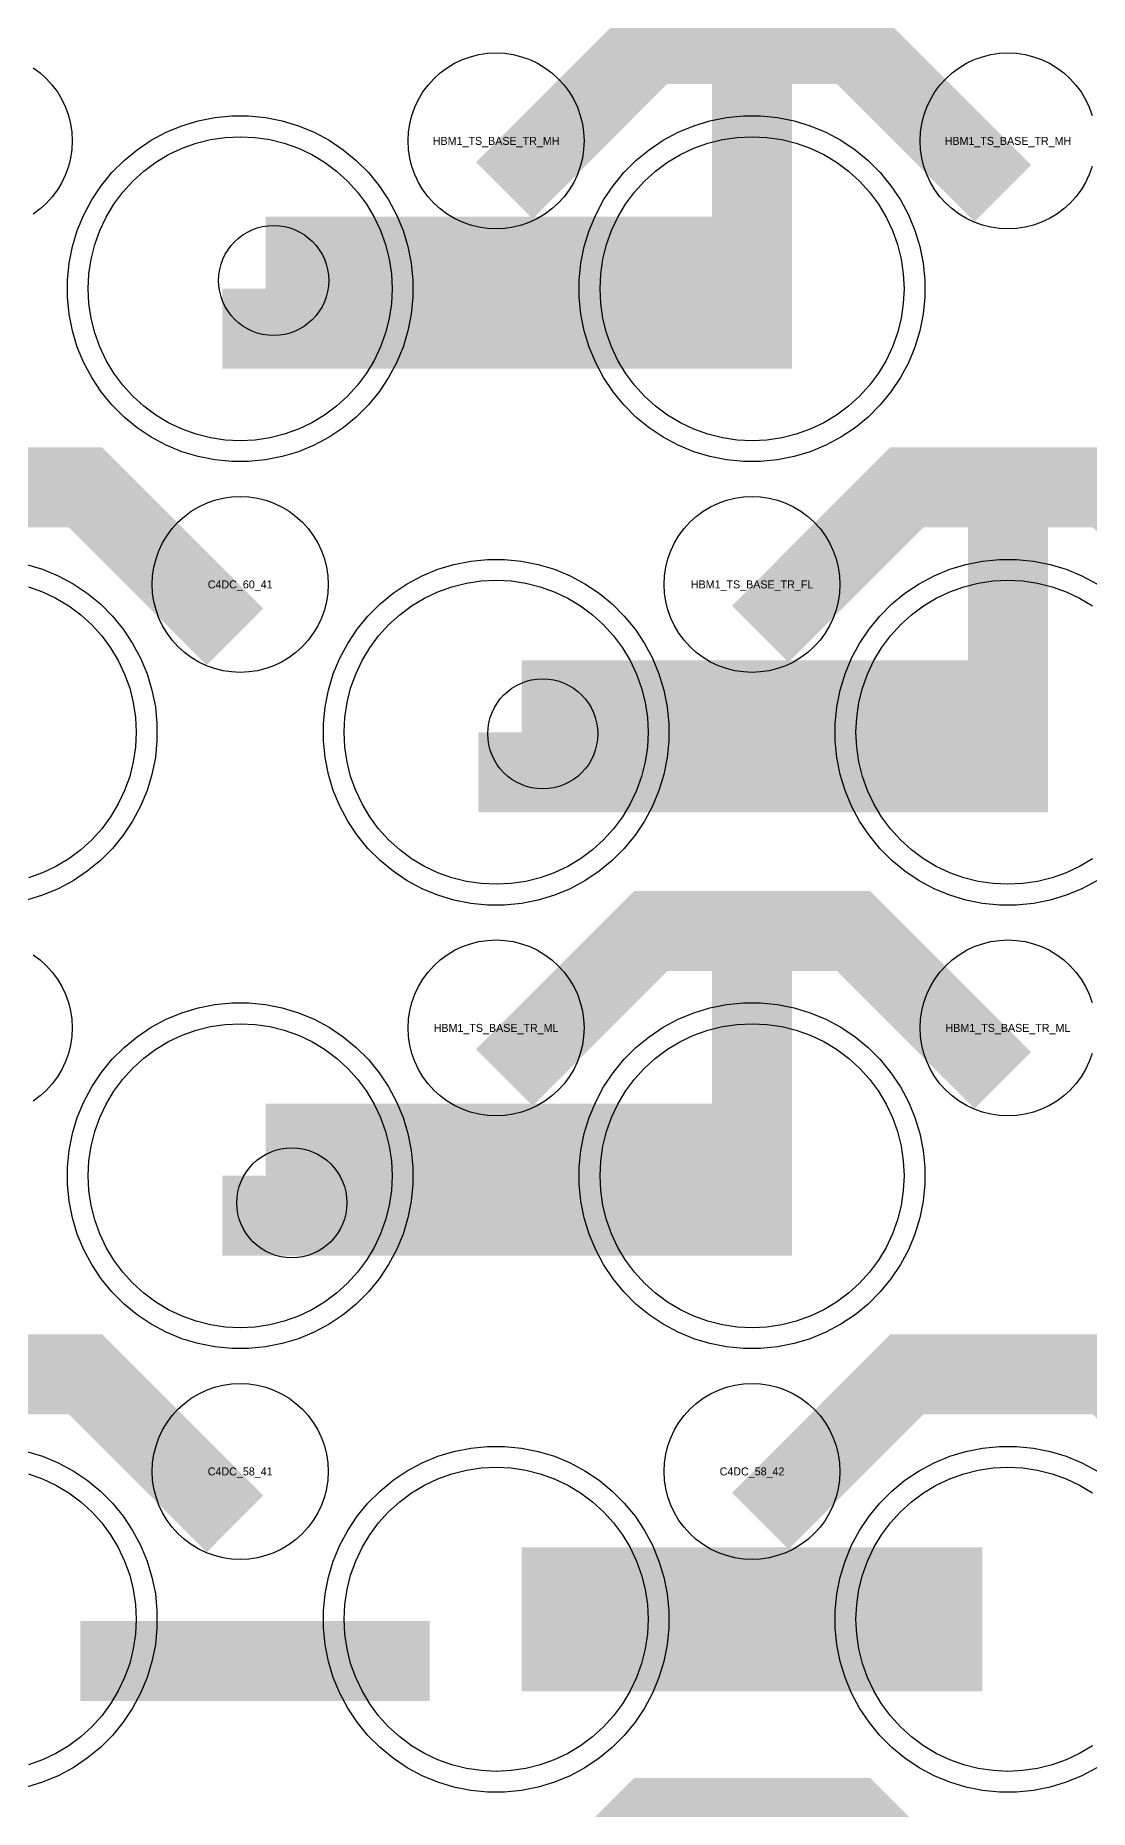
# Model space of a CAD drawing. Extents: x -11880 to 11880, y -14992 to 14992.
# Drawn here: x 1296 to 1626, y -6862 to -6308 of the extents above; entities that cross this region are included whole.
import ezdxf
from ezdxf.enums import TextEntityAlignment as Align

# ---------------------------------------------------------------- set-up
doc = ezdxf.new("R2010")
doc.units = 0
doc.header["$MEASUREMENT"] = 0
for name, color, linetype in [('GDS_775_DT_237', 138, 'CONTINUOUS'), ('RDL1_FS', 34, 'CONTINUOUS'), ('RDL_BS', 160, 'CONTINUOUS')]:
    doc.layers.add(name, color=color, linetype=linetype)

msp = doc.modelspace()

# ---------------------------------------------------------------- linework, layer by layer
at = {"layer": 'RDL1_FS'}
for points in [[(1360, -6434.664), (1355.343, -6434.435), (1350.732, -6433.751), (1346.209, -6432.619), (1341.819, -6431.047), (1337.605, -6429.055), (1333.605, -6426.657), (1329.86, -6423.879), (1326.406, -6420.749), (1323.276, -6417.295), (1320.498, -6413.55), (1318.1, -6409.55), (1316.108, -6405.336), (1314.536, -6400.946), (1313.404, -6396.423), (1312.72, -6391.812), (1312.491, -6387.155), (1312.72, -6382.498), (1313.404, -6377.887), (1314.536, -6373.364), (1316.108, -6368.974), (1318.1, -6364.76), (1320.498, -6360.76), (1323.276, -6357.015), (1326.406, -6353.561), (1329.86, -6350.431), (1333.605, -6347.653), (1337.605, -6345.255), (1341.819, -6343.263), (1346.209, -6341.691), (1350.732, -6340.559), (1355.343, -6339.875), (1360, -6339.646), (1364.657, -6339.875), (1369.268, -6340.559), (1373.791, -6341.691), (1378.181, -6343.263), (1382.395, -6345.255), (1386.395, -6347.653), (1390.14, -6350.431), (1393.594, -6353.561), (1396.724, -6357.015), (1399.502, -6360.76), (1401.9, -6364.76), (1403.892, -6368.974), (1405.464, -6373.364), (1406.596, -6377.887), (1407.28, -6382.498), (1407.509, -6387.155), (1407.28, -6391.812), (1406.596, -6396.423), (1405.464, -6400.946), (1403.892, -6405.336), (1401.9, -6409.55), (1399.502, -6413.55), (1396.724, -6417.295), (1393.594, -6420.749), (1390.14, -6423.879), (1386.395, -6426.657), (1382.395, -6429.055), (1378.181, -6431.047), (1373.791, -6432.619), (1369.268, -6433.751), (1364.657, -6434.435)], [(1520, -6434.664), (1515.343, -6434.435), (1510.732, -6433.751), (1506.209, -6432.619), (1501.819, -6431.047), (1497.605, -6429.055), (1493.605, -6426.657), (1489.86, -6423.879), (1486.406, -6420.749), (1483.276, -6417.295), (1480.498, -6413.55), (1478.1, -6409.55), (1476.108, -6405.336), (1474.536, -6400.946), (1473.404, -6396.423), (1472.72, -6391.812), (1472.491, -6387.155), (1472.72, -6382.498), (1473.404, -6377.887), (1474.536, -6373.364), (1476.108, -6368.974), (1478.1, -6364.76), (1480.498, -6360.76), (1483.276, -6357.015), (1486.406, -6353.561), (1489.86, -6350.431), (1493.605, -6347.653), (1497.605, -6345.255), (1501.819, -6343.263), (1506.209, -6341.691), (1510.732, -6340.559), (1515.343, -6339.875), (1520, -6339.646), (1524.657, -6339.875), (1529.268, -6340.559), (1533.791, -6341.691), (1538.181, -6343.263), (1542.395, -6345.255), (1546.395, -6347.653), (1550.14, -6350.431), (1553.594, -6353.561), (1556.724, -6357.015), (1559.502, -6360.76), (1561.9, -6364.76), (1563.892, -6368.974), (1565.464, -6373.364), (1566.596, -6377.887), (1567.28, -6382.498), (1567.509, -6387.155), (1567.28, -6391.812), (1566.596, -6396.423), (1565.464, -6400.946), (1563.892, -6405.336), (1561.9, -6409.55), (1559.502, -6413.55), (1556.724, -6417.295), (1553.594, -6420.749), (1550.14, -6423.879), (1546.395, -6426.657), (1542.395, -6429.055), (1538.181, -6431.047), (1533.791, -6432.619), (1529.268, -6433.751), (1524.657, -6434.435)], [(1440, -6573.229), (1435.343, -6573), (1430.732, -6572.316), (1426.209, -6571.184), (1421.819, -6569.612), (1417.605, -6567.62), (1413.605, -6565.222), (1409.86, -6562.444), (1406.406, -6559.314), (1403.276, -6555.86), (1400.498, -6552.115), (1398.1, -6548.115), (1396.108, -6543.901), (1394.536, -6539.511), (1393.404, -6534.988), (1392.72, -6530.377), (1392.491, -6525.72), (1392.72, -6521.063), (1393.404, -6516.452), (1394.536, -6511.929), (1396.108, -6507.539), (1398.1, -6503.325), (1400.498, -6499.325), (1403.276, -6495.58), (1406.406, -6492.126), (1409.86, -6488.996), (1413.605, -6486.218), (1417.605, -6483.82), (1421.819, -6481.828), (1426.209, -6480.256), (1430.732, -6479.124), (1435.343, -6478.44), (1440, -6478.211), (1444.657, -6478.44), (1449.268, -6479.124), (1453.791, -6480.256), (1458.181, -6481.828), (1462.395, -6483.82), (1466.395, -6486.218), (1470.14, -6488.996), (1473.594, -6492.126), (1476.724, -6495.58), (1479.502, -6499.325), (1481.9, -6503.325), (1483.892, -6507.539), (1485.464, -6511.929), (1486.596, -6516.452), (1487.28, -6521.063), (1487.509, -6525.72), (1487.28, -6530.377), (1486.596, -6534.988), (1485.464, -6539.511), (1483.892, -6543.901), (1481.9, -6548.115), (1479.502, -6552.115), (1476.724, -6555.86), (1473.594, -6559.314), (1470.14, -6562.444), (1466.395, -6565.222), (1462.395, -6567.62), (1458.181, -6569.612), (1453.791, -6571.184), (1449.268, -6572.316), (1444.657, -6573)], [(1360, -6711.794), (1355.343, -6711.565), (1350.732, -6710.881), (1346.209, -6709.749), (1341.819, -6708.177), (1337.605, -6706.185), (1333.605, -6703.787), (1329.86, -6701.009), (1326.406, -6697.879), (1323.276, -6694.425), (1320.498, -6690.68), (1318.1, -6686.68), (1316.108, -6682.466), (1314.536, -6678.076), (1313.404, -6673.553), (1312.72, -6668.942), (1312.491, -6664.285), (1312.72, -6659.628), (1313.404, -6655.017), (1314.536, -6650.494), (1316.108, -6646.104), (1318.1, -6641.89), (1320.498, -6637.89), (1323.276, -6634.145), (1326.406, -6630.691), (1329.86, -6627.561), (1333.605, -6624.783), (1337.605, -6622.385), (1341.819, -6620.393), (1346.209, -6618.821), (1350.732, -6617.689), (1355.343, -6617.005), (1360, -6616.776), (1364.657, -6617.005), (1369.268, -6617.689), (1373.791, -6618.821), (1378.181, -6620.393), (1382.395, -6622.385), (1386.395, -6624.783), (1390.14, -6627.561), (1393.594, -6630.691), (1396.724, -6634.145), (1399.502, -6637.89), (1401.9, -6641.89), (1403.892, -6646.104), (1405.464, -6650.494), (1406.596, -6655.017), (1407.28, -6659.628), (1407.509, -6664.285), (1407.28, -6668.942), (1406.596, -6673.553), (1405.464, -6678.076), (1403.892, -6682.466), (1401.9, -6686.68), (1399.502, -6690.68), (1396.724, -6694.425), (1393.594, -6697.879), (1390.14, -6701.009), (1386.395, -6703.787), (1382.395, -6706.185), (1378.181, -6708.177), (1373.791, -6709.749), (1369.268, -6710.881), (1364.657, -6711.565)], [(1520, -6711.794), (1515.343, -6711.565), (1510.732, -6710.881), (1506.209, -6709.749), (1501.819, -6708.177), (1497.605, -6706.185), (1493.605, -6703.787), (1489.86, -6701.009), (1486.406, -6697.879), (1483.276, -6694.425), (1480.498, -6690.68), (1478.1, -6686.68), (1476.108, -6682.466), (1474.536, -6678.076), (1473.404, -6673.553), (1472.72, -6668.942), (1472.491, -6664.285), (1472.72, -6659.628), (1473.404, -6655.017), (1474.536, -6650.494), (1476.108, -6646.104), (1478.1, -6641.89), (1480.498, -6637.89), (1483.276, -6634.145), (1486.406, -6630.691), (1489.86, -6627.561), (1493.605, -6624.783), (1497.605, -6622.385), (1501.819, -6620.393), (1506.209, -6618.821), (1510.732, -6617.689), (1515.343, -6617.005), (1520, -6616.776), (1524.657, -6617.005), (1529.268, -6617.689), (1533.791, -6618.821), (1538.181, -6620.393), (1542.395, -6622.385), (1546.395, -6624.783), (1550.14, -6627.561), (1553.594, -6630.691), (1556.724, -6634.145), (1559.502, -6637.89), (1561.9, -6641.89), (1563.892, -6646.104), (1565.464, -6650.494), (1566.596, -6655.017), (1567.28, -6659.628), (1567.509, -6664.285), (1567.28, -6668.942), (1566.596, -6673.553), (1565.464, -6678.076), (1563.892, -6682.466), (1561.9, -6686.68), (1559.502, -6690.68), (1556.724, -6694.425), (1553.594, -6697.879), (1550.14, -6701.009), (1546.395, -6703.787), (1542.395, -6706.185), (1538.181, -6708.177), (1533.791, -6709.749), (1529.268, -6710.881), (1524.657, -6711.565)], [(1440, -6850.359), (1435.343, -6850.13), (1430.732, -6849.446), (1426.209, -6848.314), (1421.819, -6846.742), (1417.605, -6844.75), (1413.605, -6842.352), (1409.86, -6839.574), (1406.406, -6836.444), (1403.276, -6832.99), (1400.498, -6829.245), (1398.1, -6825.245), (1396.108, -6821.031), (1394.536, -6816.641), (1393.404, -6812.118), (1392.72, -6807.507), (1392.491, -6802.85), (1392.72, -6798.193), (1393.404, -6793.582), (1394.536, -6789.059), (1396.108, -6784.669), (1398.1, -6780.455), (1400.498, -6776.455), (1403.276, -6772.71), (1406.406, -6769.256), (1409.86, -6766.126), (1413.605, -6763.348), (1417.605, -6760.95), (1421.819, -6758.958), (1426.209, -6757.386), (1430.732, -6756.254), (1435.343, -6755.57), (1440, -6755.341), (1444.657, -6755.57), (1449.268, -6756.254), (1453.791, -6757.386), (1458.181, -6758.958), (1462.395, -6760.95), (1466.395, -6763.348), (1470.14, -6766.126), (1473.594, -6769.256), (1476.724, -6772.71), (1479.502, -6776.455), (1481.9, -6780.455), (1483.892, -6784.669), (1485.464, -6789.059), (1486.596, -6793.582), (1487.28, -6798.193), (1487.509, -6802.85), (1487.28, -6807.507), (1486.596, -6812.118), (1485.464, -6816.641), (1483.892, -6821.031), (1481.9, -6825.245), (1479.502, -6829.245), (1476.724, -6832.99), (1473.594, -6836.444), (1470.14, -6839.574), (1466.395, -6842.352), (1462.395, -6844.75), (1458.181, -6846.742), (1453.791, -6848.314), (1449.268, -6849.446), (1444.657, -6850.13)]]:
    msp.add_lwpolyline(points, close=True, dxfattribs=at)
for points in [[(1368.002, -6387.155, 45, 45, 0), (1440.002, -6387.155, 45, 45, 0)], [(1440.002, -6387.155, 45, 45, 0), (1512.002, -6387.155, 45, 45, 0)], [(1448.002, -6525.72, 45, 45, 0), (1520.002, -6525.72, 45, 45, 0)], [(1520.002, -6525.72, 45, 45, 0), (1592.002, -6525.72, 45, 45, 0)], [(1368.002, -6664.285, 45, 45, 0), (1440.002, -6664.285, 45, 45, 0)], [(1440.002, -6664.285, 45, 45, 0), (1512.002, -6664.285, 45, 45, 0)], [(1448.002, -6802.85, 45, 45, 0), (1520.002, -6802.85, 45, 45, 0)], [(1520.002, -6802.85, 45, 45, 0), (1592.002, -6802.85, 45, 45, 0)]]:
    msp.add_lwpolyline(points, format="xyseb", dxfattribs=at)
for points in [[(1626.395, -6565.222), (1622.395, -6567.62), (1618.181, -6569.612), (1613.791, -6571.184), (1609.268, -6572.316), (1604.657, -6573), (1600, -6573.229), (1595.343, -6573), (1590.732, -6572.316), (1586.209, -6571.184), (1581.819, -6569.612), (1577.605, -6567.62), (1573.605, -6565.222), (1569.86, -6562.444), (1566.406, -6559.314), (1563.276, -6555.86), (1560.498, -6552.115), (1558.1, -6548.115), (1556.108, -6543.901), (1554.536, -6539.511), (1553.404, -6534.988), (1552.72, -6530.377), (1552.491, -6525.72), (1552.72, -6521.063), (1553.404, -6516.452), (1554.536, -6511.929), (1556.108, -6507.539), (1558.1, -6503.325), (1560.498, -6499.325), (1563.276, -6495.58), (1566.406, -6492.126), (1569.86, -6488.996), (1573.605, -6486.218), (1577.605, -6483.82), (1581.819, -6481.828), (1586.209, -6480.256), (1590.732, -6479.124), (1595.343, -6478.44), (1600, -6478.211), (1604.657, -6478.44), (1609.268, -6479.124), (1613.791, -6480.256), (1618.181, -6481.828), (1622.395, -6483.82), (1626.395, -6486.218)], [(1293.791, -6480.256), (1298.181, -6481.828), (1302.395, -6483.82), (1306.395, -6486.218), (1310.14, -6488.996), (1313.594, -6492.126), (1316.724, -6495.58), (1319.502, -6499.325), (1321.9, -6503.325), (1323.892, -6507.539), (1325.464, -6511.929), (1326.596, -6516.452), (1327.28, -6521.063), (1327.509, -6525.72), (1327.28, -6530.377), (1326.596, -6534.988), (1325.464, -6539.511), (1323.892, -6543.901), (1321.9, -6548.115), (1319.502, -6552.115), (1316.724, -6555.86), (1313.594, -6559.314), (1310.14, -6562.444), (1306.395, -6565.222), (1302.395, -6567.62), (1298.181, -6569.612), (1293.791, -6571.184)], [(1626.395, -6842.352), (1622.395, -6844.75), (1618.181, -6846.742), (1613.791, -6848.314), (1609.268, -6849.446), (1604.657, -6850.13), (1600, -6850.359), (1595.343, -6850.13), (1590.732, -6849.446), (1586.209, -6848.314), (1581.819, -6846.742), (1577.605, -6844.75), (1573.605, -6842.352), (1569.86, -6839.574), (1566.406, -6836.444), (1563.276, -6832.99), (1560.498, -6829.245), (1558.1, -6825.245), (1556.108, -6821.031), (1554.536, -6816.641), (1553.404, -6812.118), (1552.72, -6807.507), (1552.491, -6802.85), (1552.72, -6798.193), (1553.404, -6793.582), (1554.536, -6789.059), (1556.108, -6784.669), (1558.1, -6780.455), (1560.498, -6776.455), (1563.276, -6772.71), (1566.406, -6769.256), (1569.86, -6766.126), (1573.605, -6763.348), (1577.605, -6760.95), (1581.819, -6758.958), (1586.209, -6757.386), (1590.732, -6756.254), (1595.343, -6755.57), (1600, -6755.341), (1604.657, -6755.57), (1609.268, -6756.254), (1613.791, -6757.386), (1618.181, -6758.958), (1622.395, -6760.95), (1626.395, -6763.348)], [(1293.791, -6757.386), (1298.181, -6758.958), (1302.395, -6760.95), (1306.395, -6763.348), (1310.14, -6766.126), (1313.594, -6769.256), (1316.724, -6772.71), (1319.502, -6776.455), (1321.9, -6780.455), (1323.892, -6784.669), (1325.464, -6789.059), (1326.596, -6793.582), (1327.28, -6798.193), (1327.509, -6802.85), (1327.28, -6807.507), (1326.596, -6812.118), (1325.464, -6816.641), (1323.892, -6821.031), (1321.9, -6825.245), (1319.502, -6829.245), (1316.724, -6832.99), (1313.594, -6836.444), (1310.14, -6839.574), (1306.395, -6842.352), (1302.395, -6844.75), (1298.181, -6846.742), (1293.791, -6848.314)]]:
    msp.add_lwpolyline(points, dxfattribs=at)
for centre in [(1370.465, -6384.587), (1454.582, -6526.235), (1376.154, -6672.733)]:
    msp.add_circle(centre, 17.2, dxfattribs=at)
at = {"layer": 'RDL_BS'}
for points in [[(1520, -6412.155, 25, 25, 0), (1520, -6298.154, 25, 25, 0)], [(1442.562, -6356.469, 25, 25, 0), (1488.377, -6310.654, 25, 25, 0), (1521.93, -6310.654, 25, 25, 0)], [(1598.401, -6357.368, 25, 25, 0), (1551.687, -6310.654, 25, 25, 0), (1521.929, -6310.654, 25, 25, 0)], [(1354.397, -6399.655, 25, 25, 0), (1532.5, -6399.655, 25, 25, 0)], [(1600, -6550.72, 25, 25, 0), (1600, -6436.719, 25, 25, 0)], [(1358.401, -6495.933, 25, 25, 0), (1311.687, -6449.219, 25, 25, 0), (1281.929, -6449.219, 25, 25, 0)], [(1522.562, -6495.034, 25, 25, 0), (1568.377, -6449.219, 25, 25, 0), (1601.93, -6449.219, 25, 25, 0)], [(1678.401, -6495.933, 25, 25, 0), (1631.687, -6449.219, 25, 25, 0), (1601.929, -6449.219, 25, 25, 0)], [(1434.397, -6538.22, 25, 25, 0), (1612.5, -6538.22, 25, 25, 0)], [(1520, -6689.285, 25, 25, 0), (1520, -6575.284, 25, 25, 0)], [(1442.562, -6633.599, 25, 25, 0), (1488.377, -6587.784, 25, 25, 0), (1521.93, -6587.784, 25, 25, 0)], [(1598.401, -6634.498, 25, 25, 0), (1551.687, -6587.784, 25, 25, 0), (1521.929, -6587.784, 25, 25, 0)], [(1354.397, -6676.785, 25, 25, 0), (1532.5, -6676.785, 25, 25, 0)], [(1358.401, -6773.063, 25, 25, 0), (1311.687, -6726.349, 25, 25, 0), (1281.929, -6726.349, 25, 25, 0)], [(1522.562, -6772.164, 25, 25, 0), (1568.377, -6726.349, 25, 25, 0), (1601.93, -6726.349, 25, 25, 0)], [(1678.401, -6773.063, 25, 25, 0), (1631.687, -6726.349, 25, 25, 0), (1601.929, -6726.349, 25, 25, 0)], [(1310.016, -6815.863, 25, 25, 0), (1419.281, -6815.863, 25, 25, 0)], [(1442.562, -6910.724, 25, 25, 0), (1488.377, -6864.909, 25, 25, 0), (1521.93, -6864.909, 25, 25, 0)], [(1598.401, -6911.623, 25, 25, 0), (1551.687, -6864.909, 25, 25, 0), (1521.929, -6864.909, 25, 25, 0)]]:
    msp.add_lwpolyline(points, format="xyseb", dxfattribs=at)
for points in [[(1295.28, -6318.11), (1297.443, -6319.713), (1299.442, -6321.525), (1301.254, -6323.524), (1302.857, -6325.687), (1304.25, -6328.011), (1305.402, -6330.448), (1306.309, -6332.983), (1306.966, -6335.602), (1307.362, -6338.274), (1307.494, -6340.967), (1307.362, -6343.66), (1306.966, -6346.332), (1306.309, -6348.951), (1305.402, -6351.486), (1304.25, -6353.923), (1302.857, -6356.247), (1301.254, -6358.41), (1299.442, -6360.409), (1297.443, -6362.221), (1295.28, -6363.824)], [(1626.309, -6348.951), (1625.402, -6351.486), (1624.25, -6353.923), (1622.857, -6356.247), (1621.254, -6358.41), (1619.442, -6360.409), (1617.443, -6362.221), (1615.28, -6363.824), (1612.956, -6365.217), (1610.519, -6366.369), (1607.984, -6367.276), (1605.365, -6367.933), (1602.693, -6368.329), (1600, -6368.461), (1597.307, -6368.329), (1594.635, -6367.933), (1592.016, -6367.276), (1589.481, -6366.369), (1587.044, -6365.217), (1584.72, -6363.824), (1582.557, -6362.221), (1580.558, -6360.409), (1578.746, -6358.41), (1577.143, -6356.247), (1575.75, -6353.923), (1574.598, -6351.486), (1573.691, -6348.951), (1573.034, -6346.332), (1572.638, -6343.66), (1572.506, -6340.967), (1572.638, -6338.274), (1573.034, -6335.602), (1573.691, -6332.983), (1574.598, -6330.448), (1575.75, -6328.011), (1577.143, -6325.687), (1578.746, -6323.524), (1580.558, -6321.525), (1582.557, -6319.713), (1584.72, -6318.11), (1587.044, -6316.717), (1589.481, -6315.565), (1592.016, -6314.658), (1594.635, -6314.001), (1597.307, -6313.605), (1600, -6313.473), (1602.693, -6313.605), (1605.365, -6314.001), (1607.984, -6314.658), (1610.519, -6315.565), (1612.956, -6316.717), (1615.28, -6318.11), (1617.443, -6319.713), (1619.442, -6321.525), (1621.254, -6323.524), (1622.857, -6325.687), (1624.25, -6328.011), (1625.402, -6330.448), (1626.309, -6332.983)], [(1293.165, -6473.283), (1298.205, -6474.814), (1303.115, -6476.845), (1307.777, -6479.337), (1312.191, -6482.284), (1316.292, -6485.646), (1320.074, -6489.428), (1323.436, -6493.529), (1326.383, -6497.943), (1328.875, -6502.605), (1330.906, -6507.515), (1332.437, -6512.555), (1333.483, -6517.782), (1334, -6523.076), (1334, -6528.364), (1333.483, -6533.658), (1332.437, -6538.885), (1330.906, -6543.925), (1328.875, -6548.835), (1326.383, -6553.497), (1323.436, -6557.911), (1320.074, -6562.012), (1316.292, -6565.794), (1312.191, -6569.156), (1307.777, -6572.103), (1303.115, -6574.595), (1298.205, -6576.626), (1293.165, -6578.157)], [(1627.777, -6572.103), (1623.115, -6574.595), (1618.205, -6576.626), (1613.165, -6578.157), (1607.938, -6579.203), (1602.644, -6579.72), (1597.356, -6579.72), (1592.062, -6579.203), (1586.835, -6578.157), (1581.795, -6576.626), (1576.885, -6574.595), (1572.223, -6572.103), (1567.809, -6569.156), (1563.708, -6565.794), (1559.926, -6562.012), (1556.564, -6557.911), (1553.617, -6553.497), (1551.125, -6548.835), (1549.094, -6543.925), (1547.563, -6538.885), (1546.517, -6533.658), (1546, -6528.364), (1546, -6523.076), (1546.517, -6517.782), (1547.563, -6512.555), (1549.094, -6507.515), (1551.125, -6502.605), (1553.617, -6497.943), (1556.564, -6493.529), (1559.926, -6489.428), (1563.708, -6485.646), (1567.809, -6482.284), (1572.223, -6479.337), (1576.885, -6476.845), (1581.795, -6474.814), (1586.835, -6473.283), (1592.062, -6472.237), (1597.356, -6471.72), (1602.644, -6471.72), (1607.938, -6472.237), (1613.165, -6473.283), (1618.205, -6474.814), (1623.115, -6476.845), (1627.777, -6479.337)], [(1295.28, -6595.24), (1297.443, -6596.843), (1299.442, -6598.655), (1301.254, -6600.654), (1302.857, -6602.817), (1304.25, -6605.141), (1305.402, -6607.578), (1306.309, -6610.113), (1306.966, -6612.732), (1307.362, -6615.404), (1307.494, -6618.097), (1307.362, -6620.79), (1306.966, -6623.462), (1306.309, -6626.081), (1305.402, -6628.616), (1304.25, -6631.053), (1302.857, -6633.377), (1301.254, -6635.54), (1299.442, -6637.539), (1297.443, -6639.351), (1295.28, -6640.954)], [(1626.309, -6626.081), (1625.402, -6628.616), (1624.25, -6631.053), (1622.857, -6633.377), (1621.254, -6635.54), (1619.442, -6637.539), (1617.443, -6639.351), (1615.28, -6640.954), (1612.956, -6642.347), (1610.519, -6643.499), (1607.984, -6644.406), (1605.365, -6645.063), (1602.693, -6645.459), (1600, -6645.591), (1597.307, -6645.459), (1594.635, -6645.063), (1592.016, -6644.406), (1589.481, -6643.499), (1587.044, -6642.347), (1584.72, -6640.954), (1582.557, -6639.351), (1580.558, -6637.539), (1578.746, -6635.54), (1577.143, -6633.377), (1575.75, -6631.053), (1574.598, -6628.616), (1573.691, -6626.081), (1573.034, -6623.462), (1572.638, -6620.79), (1572.506, -6618.097), (1572.638, -6615.404), (1573.034, -6612.732), (1573.691, -6610.113), (1574.598, -6607.578), (1575.75, -6605.141), (1577.143, -6602.817), (1578.746, -6600.654), (1580.558, -6598.655), (1582.557, -6596.843), (1584.72, -6595.24), (1587.044, -6593.847), (1589.481, -6592.695), (1592.016, -6591.788), (1594.635, -6591.131), (1597.307, -6590.735), (1600, -6590.603), (1602.693, -6590.735), (1605.365, -6591.131), (1607.984, -6591.788), (1610.519, -6592.695), (1612.956, -6593.847), (1615.28, -6595.24), (1617.443, -6596.843), (1619.442, -6598.655), (1621.254, -6600.654), (1622.857, -6602.817), (1624.25, -6605.141), (1625.402, -6607.578), (1626.309, -6610.113)], [(1293.165, -6750.413), (1298.205, -6751.944), (1303.115, -6753.975), (1307.777, -6756.467), (1312.191, -6759.414), (1316.292, -6762.776), (1320.074, -6766.558), (1323.436, -6770.659), (1326.383, -6775.073), (1328.875, -6779.735), (1330.906, -6784.645), (1332.437, -6789.685), (1333.483, -6794.912), (1334, -6800.206), (1334, -6805.494), (1333.483, -6810.788), (1332.437, -6816.015), (1330.906, -6821.055), (1328.875, -6825.965), (1326.383, -6830.627), (1323.436, -6835.041), (1320.074, -6839.142), (1316.292, -6842.924), (1312.191, -6846.286), (1307.777, -6849.233), (1303.115, -6851.725), (1298.205, -6853.756), (1293.165, -6855.287)], [(1627.777, -6849.233), (1623.115, -6851.725), (1618.205, -6853.756), (1613.165, -6855.287), (1607.938, -6856.333), (1602.644, -6856.85), (1597.356, -6856.85), (1592.062, -6856.333), (1586.835, -6855.287), (1581.795, -6853.756), (1576.885, -6851.725), (1572.223, -6849.233), (1567.809, -6846.286), (1563.708, -6842.924), (1559.926, -6839.142), (1556.564, -6835.041), (1553.617, -6830.627), (1551.125, -6825.965), (1549.094, -6821.055), (1547.563, -6816.015), (1546.517, -6810.788), (1546, -6805.494), (1546, -6800.206), (1546.517, -6794.912), (1547.563, -6789.685), (1549.094, -6784.645), (1551.125, -6779.735), (1553.617, -6775.073), (1556.564, -6770.659), (1559.926, -6766.558), (1563.708, -6762.776), (1567.809, -6759.414), (1572.223, -6756.467), (1576.885, -6753.975), (1581.795, -6751.944), (1586.835, -6750.413), (1592.062, -6749.367), (1597.356, -6748.85), (1602.644, -6748.85), (1607.938, -6749.367), (1613.165, -6750.413), (1618.205, -6751.944), (1623.115, -6753.975), (1627.777, -6756.467)]]:
    msp.add_lwpolyline(points, dxfattribs=at)
for points in [[(1440, -6368.461), (1437.307, -6368.329), (1434.635, -6367.933), (1432.016, -6367.276), (1429.481, -6366.369), (1427.044, -6365.217), (1424.72, -6363.824), (1422.557, -6362.221), (1420.558, -6360.409), (1418.746, -6358.41), (1417.143, -6356.247), (1415.75, -6353.923), (1414.598, -6351.486), (1413.691, -6348.951), (1413.034, -6346.332), (1412.638, -6343.66), (1412.506, -6340.967), (1412.638, -6338.274), (1413.034, -6335.602), (1413.691, -6332.983), (1414.598, -6330.448), (1415.75, -6328.011), (1417.143, -6325.687), (1418.746, -6323.524), (1420.558, -6321.525), (1422.557, -6319.713), (1424.72, -6318.11), (1427.044, -6316.717), (1429.481, -6315.565), (1432.016, -6314.658), (1434.635, -6314.001), (1437.307, -6313.605), (1440, -6313.473), (1442.693, -6313.605), (1445.365, -6314.001), (1447.984, -6314.658), (1450.519, -6315.565), (1452.956, -6316.717), (1455.28, -6318.11), (1457.443, -6319.713), (1459.442, -6321.525), (1461.254, -6323.524), (1462.857, -6325.687), (1464.25, -6328.011), (1465.402, -6330.448), (1466.309, -6332.983), (1466.966, -6335.602), (1467.362, -6338.274), (1467.494, -6340.967), (1467.362, -6343.66), (1466.966, -6346.332), (1466.309, -6348.951), (1465.402, -6351.486), (1464.25, -6353.923), (1462.857, -6356.247), (1461.254, -6358.41), (1459.442, -6360.409), (1457.443, -6362.221), (1455.28, -6363.824), (1452.956, -6365.217), (1450.519, -6366.369), (1447.984, -6367.276), (1445.365, -6367.933), (1442.693, -6368.329)], [(1357.356, -6441.155), (1352.062, -6440.638), (1346.835, -6439.592), (1341.795, -6438.061), (1336.885, -6436.03), (1332.223, -6433.538), (1327.809, -6430.591), (1323.708, -6427.229), (1319.926, -6423.447), (1316.564, -6419.346), (1313.617, -6414.932), (1311.125, -6410.27), (1309.094, -6405.36), (1307.563, -6400.32), (1306.517, -6395.093), (1306, -6389.799), (1306, -6384.511), (1306.517, -6379.217), (1307.563, -6373.99), (1309.094, -6368.95), (1311.125, -6364.04), (1313.617, -6359.378), (1316.564, -6354.964), (1319.926, -6350.863), (1323.708, -6347.081), (1327.809, -6343.719), (1332.223, -6340.772), (1336.885, -6338.28), (1341.795, -6336.249), (1346.835, -6334.718), (1352.062, -6333.672), (1357.356, -6333.155), (1362.644, -6333.155), (1367.938, -6333.672), (1373.165, -6334.718), (1378.205, -6336.249), (1383.115, -6338.28), (1387.777, -6340.772), (1392.191, -6343.719), (1396.292, -6347.081), (1400.074, -6350.863), (1403.436, -6354.964), (1406.383, -6359.378), (1408.875, -6364.04), (1410.906, -6368.95), (1412.437, -6373.99), (1413.483, -6379.217), (1414, -6384.511), (1414, -6389.799), (1413.483, -6395.093), (1412.437, -6400.32), (1410.906, -6405.36), (1408.875, -6410.27), (1406.383, -6414.932), (1403.436, -6419.346), (1400.074, -6423.447), (1396.292, -6427.229), (1392.191, -6430.591), (1387.777, -6433.538), (1383.115, -6436.03), (1378.205, -6438.061), (1373.165, -6439.592), (1367.938, -6440.638), (1362.644, -6441.155)], [(1517.356, -6441.155), (1512.062, -6440.638), (1506.835, -6439.592), (1501.795, -6438.061), (1496.885, -6436.03), (1492.223, -6433.538), (1487.809, -6430.591), (1483.708, -6427.229), (1479.926, -6423.447), (1476.564, -6419.346), (1473.617, -6414.932), (1471.125, -6410.27), (1469.094, -6405.36), (1467.563, -6400.32), (1466.517, -6395.093), (1466, -6389.799), (1466, -6384.511), (1466.517, -6379.217), (1467.563, -6373.99), (1469.094, -6368.95), (1471.125, -6364.04), (1473.617, -6359.378), (1476.564, -6354.964), (1479.926, -6350.863), (1483.708, -6347.081), (1487.809, -6343.719), (1492.223, -6340.772), (1496.885, -6338.28), (1501.795, -6336.249), (1506.835, -6334.718), (1512.062, -6333.672), (1517.356, -6333.155), (1522.644, -6333.155), (1527.938, -6333.672), (1533.165, -6334.718), (1538.205, -6336.249), (1543.115, -6338.28), (1547.777, -6340.772), (1552.191, -6343.719), (1556.292, -6347.081), (1560.074, -6350.863), (1563.436, -6354.964), (1566.383, -6359.378), (1568.875, -6364.04), (1570.906, -6368.95), (1572.437, -6373.99), (1573.483, -6379.217), (1574, -6384.511), (1574, -6389.799), (1573.483, -6395.093), (1572.437, -6400.32), (1570.906, -6405.36), (1568.875, -6410.27), (1566.383, -6414.932), (1563.436, -6419.346), (1560.074, -6423.447), (1556.292, -6427.229), (1552.191, -6430.591), (1547.777, -6433.538), (1543.115, -6436.03), (1538.205, -6438.061), (1533.165, -6439.592), (1527.938, -6440.638), (1522.644, -6441.155)], [(1360, -6507.026), (1357.307, -6506.894), (1354.635, -6506.498), (1352.016, -6505.841), (1349.481, -6504.934), (1347.044, -6503.782), (1344.72, -6502.389), (1342.557, -6500.786), (1340.558, -6498.974), (1338.746, -6496.975), (1337.143, -6494.812), (1335.75, -6492.488), (1334.598, -6490.051), (1333.691, -6487.516), (1333.034, -6484.897), (1332.638, -6482.225), (1332.506, -6479.532), (1332.638, -6476.839), (1333.034, -6474.167), (1333.691, -6471.548), (1334.598, -6469.013), (1335.75, -6466.576), (1337.143, -6464.252), (1338.746, -6462.089), (1340.558, -6460.09), (1342.557, -6458.278), (1344.72, -6456.675), (1347.044, -6455.282), (1349.481, -6454.13), (1352.016, -6453.223), (1354.635, -6452.566), (1357.307, -6452.17), (1360, -6452.038), (1362.693, -6452.17), (1365.365, -6452.566), (1367.984, -6453.223), (1370.519, -6454.13), (1372.956, -6455.282), (1375.28, -6456.675), (1377.443, -6458.278), (1379.442, -6460.09), (1381.254, -6462.089), (1382.857, -6464.252), (1384.25, -6466.576), (1385.402, -6469.013), (1386.309, -6471.548), (1386.966, -6474.167), (1387.362, -6476.839), (1387.494, -6479.532), (1387.362, -6482.225), (1386.966, -6484.897), (1386.309, -6487.516), (1385.402, -6490.051), (1384.25, -6492.488), (1382.857, -6494.812), (1381.254, -6496.975), (1379.442, -6498.974), (1377.443, -6500.786), (1375.28, -6502.389), (1372.956, -6503.782), (1370.519, -6504.934), (1367.984, -6505.841), (1365.365, -6506.498), (1362.693, -6506.894)], [(1520, -6507.026), (1517.307, -6506.894), (1514.635, -6506.498), (1512.016, -6505.841), (1509.481, -6504.934), (1507.044, -6503.782), (1504.72, -6502.389), (1502.557, -6500.786), (1500.558, -6498.974), (1498.746, -6496.975), (1497.143, -6494.812), (1495.75, -6492.488), (1494.598, -6490.051), (1493.691, -6487.516), (1493.034, -6484.897), (1492.638, -6482.225), (1492.506, -6479.532), (1492.638, -6476.839), (1493.034, -6474.167), (1493.691, -6471.548), (1494.598, -6469.013), (1495.75, -6466.576), (1497.143, -6464.252), (1498.746, -6462.089), (1500.558, -6460.09), (1502.557, -6458.278), (1504.72, -6456.675), (1507.044, -6455.282), (1509.481, -6454.13), (1512.016, -6453.223), (1514.635, -6452.566), (1517.307, -6452.17), (1520, -6452.038), (1522.693, -6452.17), (1525.365, -6452.566), (1527.984, -6453.223), (1530.519, -6454.13), (1532.956, -6455.282), (1535.28, -6456.675), (1537.443, -6458.278), (1539.442, -6460.09), (1541.254, -6462.089), (1542.857, -6464.252), (1544.25, -6466.576), (1545.402, -6469.013), (1546.309, -6471.548), (1546.966, -6474.167), (1547.362, -6476.839), (1547.494, -6479.532), (1547.362, -6482.225), (1546.966, -6484.897), (1546.309, -6487.516), (1545.402, -6490.051), (1544.25, -6492.488), (1542.857, -6494.812), (1541.254, -6496.975), (1539.442, -6498.974), (1537.443, -6500.786), (1535.28, -6502.389), (1532.956, -6503.782), (1530.519, -6504.934), (1527.984, -6505.841), (1525.365, -6506.498), (1522.693, -6506.894)], [(1437.356, -6579.72), (1432.062, -6579.203), (1426.835, -6578.157), (1421.795, -6576.626), (1416.885, -6574.595), (1412.223, -6572.103), (1407.809, -6569.156), (1403.708, -6565.794), (1399.926, -6562.012), (1396.564, -6557.911), (1393.617, -6553.497), (1391.125, -6548.835), (1389.094, -6543.925), (1387.563, -6538.885), (1386.517, -6533.658), (1386, -6528.364), (1386, -6523.076), (1386.517, -6517.782), (1387.563, -6512.555), (1389.094, -6507.515), (1391.125, -6502.605), (1393.617, -6497.943), (1396.564, -6493.529), (1399.926, -6489.428), (1403.708, -6485.646), (1407.809, -6482.284), (1412.223, -6479.337), (1416.885, -6476.845), (1421.795, -6474.814), (1426.835, -6473.283), (1432.062, -6472.237), (1437.356, -6471.72), (1442.644, -6471.72), (1447.938, -6472.237), (1453.165, -6473.283), (1458.205, -6474.814), (1463.115, -6476.845), (1467.777, -6479.337), (1472.191, -6482.284), (1476.292, -6485.646), (1480.074, -6489.428), (1483.436, -6493.529), (1486.383, -6497.943), (1488.875, -6502.605), (1490.906, -6507.515), (1492.437, -6512.555), (1493.483, -6517.782), (1494, -6523.076), (1494, -6528.364), (1493.483, -6533.658), (1492.437, -6538.885), (1490.906, -6543.925), (1488.875, -6548.835), (1486.383, -6553.497), (1483.436, -6557.911), (1480.074, -6562.012), (1476.292, -6565.794), (1472.191, -6569.156), (1467.777, -6572.103), (1463.115, -6574.595), (1458.205, -6576.626), (1453.165, -6578.157), (1447.938, -6579.203), (1442.644, -6579.72)], [(1440, -6645.591), (1437.307, -6645.459), (1434.635, -6645.063), (1432.016, -6644.406), (1429.481, -6643.499), (1427.044, -6642.347), (1424.72, -6640.954), (1422.557, -6639.351), (1420.558, -6637.539), (1418.746, -6635.54), (1417.143, -6633.377), (1415.75, -6631.053), (1414.598, -6628.616), (1413.691, -6626.081), (1413.034, -6623.462), (1412.638, -6620.79), (1412.506, -6618.097), (1412.638, -6615.404), (1413.034, -6612.732), (1413.691, -6610.113), (1414.598, -6607.578), (1415.75, -6605.141), (1417.143, -6602.817), (1418.746, -6600.654), (1420.558, -6598.655), (1422.557, -6596.843), (1424.72, -6595.24), (1427.044, -6593.847), (1429.481, -6592.695), (1432.016, -6591.788), (1434.635, -6591.131), (1437.307, -6590.735), (1440, -6590.603), (1442.693, -6590.735), (1445.365, -6591.131), (1447.984, -6591.788), (1450.519, -6592.695), (1452.956, -6593.847), (1455.28, -6595.24), (1457.443, -6596.843), (1459.442, -6598.655), (1461.254, -6600.654), (1462.857, -6602.817), (1464.25, -6605.141), (1465.402, -6607.578), (1466.309, -6610.113), (1466.966, -6612.732), (1467.362, -6615.404), (1467.494, -6618.097), (1467.362, -6620.79), (1466.966, -6623.462), (1466.309, -6626.081), (1465.402, -6628.616), (1464.25, -6631.053), (1462.857, -6633.377), (1461.254, -6635.54), (1459.442, -6637.539), (1457.443, -6639.351), (1455.28, -6640.954), (1452.956, -6642.347), (1450.519, -6643.499), (1447.984, -6644.406), (1445.365, -6645.063), (1442.693, -6645.459)], [(1357.356, -6718.285), (1352.062, -6717.768), (1346.835, -6716.722), (1341.795, -6715.191), (1336.885, -6713.16), (1332.223, -6710.668), (1327.809, -6707.721), (1323.708, -6704.359), (1319.926, -6700.577), (1316.564, -6696.476), (1313.617, -6692.062), (1311.125, -6687.4), (1309.094, -6682.49), (1307.563, -6677.45), (1306.517, -6672.223), (1306, -6666.929), (1306, -6661.641), (1306.517, -6656.347), (1307.563, -6651.12), (1309.094, -6646.08), (1311.125, -6641.17), (1313.617, -6636.508), (1316.564, -6632.094), (1319.926, -6627.993), (1323.708, -6624.211), (1327.809, -6620.849), (1332.223, -6617.902), (1336.885, -6615.41), (1341.795, -6613.379), (1346.835, -6611.848), (1352.062, -6610.802), (1357.356, -6610.285), (1362.644, -6610.285), (1367.938, -6610.802), (1373.165, -6611.848), (1378.205, -6613.379), (1383.115, -6615.41), (1387.777, -6617.902), (1392.191, -6620.849), (1396.292, -6624.211), (1400.074, -6627.993), (1403.436, -6632.094), (1406.383, -6636.508), (1408.875, -6641.17), (1410.906, -6646.08), (1412.437, -6651.12), (1413.483, -6656.347), (1414, -6661.641), (1414, -6666.929), (1413.483, -6672.223), (1412.437, -6677.45), (1410.906, -6682.49), (1408.875, -6687.4), (1406.383, -6692.062), (1403.436, -6696.476), (1400.074, -6700.577), (1396.292, -6704.359), (1392.191, -6707.721), (1387.777, -6710.668), (1383.115, -6713.16), (1378.205, -6715.191), (1373.165, -6716.722), (1367.938, -6717.768), (1362.644, -6718.285)], [(1517.356, -6718.285), (1512.062, -6717.768), (1506.835, -6716.722), (1501.795, -6715.191), (1496.885, -6713.16), (1492.223, -6710.668), (1487.809, -6707.721), (1483.708, -6704.359), (1479.926, -6700.577), (1476.564, -6696.476), (1473.617, -6692.062), (1471.125, -6687.4), (1469.094, -6682.49), (1467.563, -6677.45), (1466.517, -6672.223), (1466, -6666.929), (1466, -6661.641), (1466.517, -6656.347), (1467.563, -6651.12), (1469.094, -6646.08), (1471.125, -6641.17), (1473.617, -6636.508), (1476.564, -6632.094), (1479.926, -6627.993), (1483.708, -6624.211), (1487.809, -6620.849), (1492.223, -6617.902), (1496.885, -6615.41), (1501.795, -6613.379), (1506.835, -6611.848), (1512.062, -6610.802), (1517.356, -6610.285), (1522.644, -6610.285), (1527.938, -6610.802), (1533.165, -6611.848), (1538.205, -6613.379), (1543.115, -6615.41), (1547.777, -6617.902), (1552.191, -6620.849), (1556.292, -6624.211), (1560.074, -6627.993), (1563.436, -6632.094), (1566.383, -6636.508), (1568.875, -6641.17), (1570.906, -6646.08), (1572.437, -6651.12), (1573.483, -6656.347), (1574, -6661.641), (1574, -6666.929), (1573.483, -6672.223), (1572.437, -6677.45), (1570.906, -6682.49), (1568.875, -6687.4), (1566.383, -6692.062), (1563.436, -6696.476), (1560.074, -6700.577), (1556.292, -6704.359), (1552.191, -6707.721), (1547.777, -6710.668), (1543.115, -6713.16), (1538.205, -6715.191), (1533.165, -6716.722), (1527.938, -6717.768), (1522.644, -6718.285)], [(1360, -6784.156), (1357.307, -6784.024), (1354.635, -6783.628), (1352.016, -6782.971), (1349.481, -6782.064), (1347.044, -6780.912), (1344.72, -6779.519), (1342.557, -6777.916), (1340.558, -6776.104), (1338.746, -6774.105), (1337.143, -6771.942), (1335.75, -6769.618), (1334.598, -6767.181), (1333.691, -6764.646), (1333.034, -6762.027), (1332.638, -6759.355), (1332.506, -6756.662), (1332.638, -6753.969), (1333.034, -6751.297), (1333.691, -6748.678), (1334.598, -6746.143), (1335.75, -6743.706), (1337.143, -6741.382), (1338.746, -6739.219), (1340.558, -6737.22), (1342.557, -6735.408), (1344.72, -6733.805), (1347.044, -6732.412), (1349.481, -6731.26), (1352.016, -6730.353), (1354.635, -6729.696), (1357.307, -6729.3), (1360, -6729.168), (1362.693, -6729.3), (1365.365, -6729.696), (1367.984, -6730.353), (1370.519, -6731.26), (1372.956, -6732.412), (1375.28, -6733.805), (1377.443, -6735.408), (1379.442, -6737.22), (1381.254, -6739.219), (1382.857, -6741.382), (1384.25, -6743.706), (1385.402, -6746.143), (1386.309, -6748.678), (1386.966, -6751.297), (1387.362, -6753.969), (1387.494, -6756.662), (1387.362, -6759.355), (1386.966, -6762.027), (1386.309, -6764.646), (1385.402, -6767.181), (1384.25, -6769.618), (1382.857, -6771.942), (1381.254, -6774.105), (1379.442, -6776.104), (1377.443, -6777.916), (1375.28, -6779.519), (1372.956, -6780.912), (1370.519, -6782.064), (1367.984, -6782.971), (1365.365, -6783.628), (1362.693, -6784.024)], [(1520, -6784.156), (1517.307, -6784.024), (1514.635, -6783.628), (1512.016, -6782.971), (1509.481, -6782.064), (1507.044, -6780.912), (1504.72, -6779.519), (1502.557, -6777.916), (1500.558, -6776.104), (1498.746, -6774.105), (1497.143, -6771.942), (1495.75, -6769.618), (1494.598, -6767.181), (1493.691, -6764.646), (1493.034, -6762.027), (1492.638, -6759.355), (1492.506, -6756.662), (1492.638, -6753.969), (1493.034, -6751.297), (1493.691, -6748.678), (1494.598, -6746.143), (1495.75, -6743.706), (1497.143, -6741.382), (1498.746, -6739.219), (1500.558, -6737.22), (1502.557, -6735.408), (1504.72, -6733.805), (1507.044, -6732.412), (1509.481, -6731.26), (1512.016, -6730.353), (1514.635, -6729.696), (1517.307, -6729.3), (1520, -6729.168), (1522.693, -6729.3), (1525.365, -6729.696), (1527.984, -6730.353), (1530.519, -6731.26), (1532.956, -6732.412), (1535.28, -6733.805), (1537.443, -6735.408), (1539.442, -6737.22), (1541.254, -6739.219), (1542.857, -6741.382), (1544.25, -6743.706), (1545.402, -6746.143), (1546.309, -6748.678), (1546.966, -6751.297), (1547.362, -6753.969), (1547.494, -6756.662), (1547.362, -6759.355), (1546.966, -6762.027), (1546.309, -6764.646), (1545.402, -6767.181), (1544.25, -6769.618), (1542.857, -6771.942), (1541.254, -6774.105), (1539.442, -6776.104), (1537.443, -6777.916), (1535.28, -6779.519), (1532.956, -6780.912), (1530.519, -6782.064), (1527.984, -6782.971), (1525.365, -6783.628), (1522.693, -6784.024)], [(1437.356, -6856.85), (1432.062, -6856.333), (1426.835, -6855.287), (1421.795, -6853.756), (1416.885, -6851.725), (1412.223, -6849.233), (1407.809, -6846.286), (1403.708, -6842.924), (1399.926, -6839.142), (1396.564, -6835.041), (1393.617, -6830.627), (1391.125, -6825.965), (1389.094, -6821.055), (1387.563, -6816.015), (1386.517, -6810.788), (1386, -6805.494), (1386, -6800.206), (1386.517, -6794.912), (1387.563, -6789.685), (1389.094, -6784.645), (1391.125, -6779.735), (1393.617, -6775.073), (1396.564, -6770.659), (1399.926, -6766.558), (1403.708, -6762.776), (1407.809, -6759.414), (1412.223, -6756.467), (1416.885, -6753.975), (1421.795, -6751.944), (1426.835, -6750.413), (1432.062, -6749.367), (1437.356, -6748.85), (1442.644, -6748.85), (1447.938, -6749.367), (1453.165, -6750.413), (1458.205, -6751.944), (1463.115, -6753.975), (1467.777, -6756.467), (1472.191, -6759.414), (1476.292, -6762.776), (1480.074, -6766.558), (1483.436, -6770.659), (1486.383, -6775.073), (1488.875, -6779.735), (1490.906, -6784.645), (1492.437, -6789.685), (1493.483, -6794.912), (1494, -6800.206), (1494, -6805.494), (1493.483, -6810.788), (1492.437, -6816.015), (1490.906, -6821.055), (1488.875, -6825.965), (1486.383, -6830.627), (1483.436, -6835.041), (1480.074, -6839.142), (1476.292, -6842.924), (1472.191, -6846.286), (1467.777, -6849.233), (1463.115, -6851.725), (1458.205, -6853.756), (1453.165, -6855.287), (1447.938, -6856.333), (1442.644, -6856.85)]]:
    msp.add_lwpolyline(points, close=True, dxfattribs=at)

# ---------------------------------------------------------------- texts
at = {"layer": 'GDS_775_DT_237'}
for s, p in [('HBM1_TS_BASE_TR_MH', (1440, -6340.967)), ('HBM1_TS_BASE_TR_MH', (1440, -6340.967)), ('HBM1_TS_BASE_TR_MH', (1600, -6340.967)), ('HBM1_TS_BASE_TR_MH', (1600, -6340.967)), ('C4DC_60_41', (1360, -6479.532)), ('C4DC_60_41', (1360, -6479.532)), ('HBM1_TS_BASE_TR_FL', (1520, -6479.532)), ('HBM1_TS_BASE_TR_FL', (1520, -6479.532)), ('HBM1_TS_BASE_TR_ML', (1440, -6618.097)), ('HBM1_TS_BASE_TR_ML', (1440, -6618.097)), ('HBM1_TS_BASE_TR_ML', (1600, -6618.097)), ('HBM1_TS_BASE_TR_ML', (1600, -6618.097)), ('C4DC_58_41', (1360, -6756.662)), ('C4DC_58_41', (1360, -6756.662)), ('C4DC_58_42', (1520, -6756.662)), ('C4DC_58_42', (1520, -6756.662))]:
    msp.add_text(s, height=2.5, dxfattribs=at).set_placement(p, align=Align.MIDDLE_CENTER)

doc.saveas('drawing.dxf')
